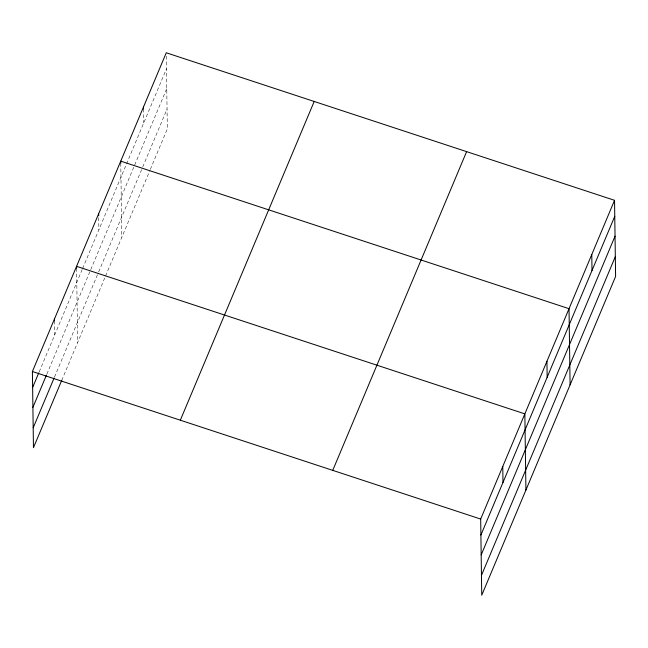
<?xml version="1.0" encoding="UTF-8"?>
<svg xmlns="http://www.w3.org/2000/svg" width="648" height="648" viewBox="0 0 648 648"><rect width="100%" height="100%" fill="white"/><g stroke="black" fill="none" stroke-linecap="round" stroke-linejoin="round"><path stroke-width="0.49" stroke-dasharray="3.24 2.43" d="M39.212 371.822L82.223 269.406M82.612 268.491L166.479 68.777M46.85 374.147L166.763 88.63M54.497 377.079L98.285 272.816M98.674 271.893L142.358 167.864M142.746 166.949L167.046 109.091M61.746 380.327L105.146 276.988M105.535 276.064L149.963 170.27M150.352 169.355L167.322 128.944L166.277 53.784M143.532 108.969L143.726 122.958M120.771 163.15L121.808 237.314M98.715 217.744L98.885 229.732M76.602 268.337L77.638 342.492M54.513 320.922L54.707 334.919"/><path stroke-width="0.97" d="M61.746 380.327L33.461 447.679L32.4 371.515L166.261 52.78L614.539 200.321L615.6 276.485L481.739 595.22L480.678 519.056L614.539 200.321M32.627 387.512L38.823 372.746M32.902 407.365L46.462 375.071M33.186 427.826L54.108 378.003M180.33 420.204L314.191 101.469M332.748 470.367L466.609 151.632M480.897 535.045L614.758 216.311M481.18 554.907L615.041 236.172M481.464 575.359L615.325 256.624M32.4 371.515L480.678 519.056M591.778 254.51L592.005 270.5M570.086 384.855L569.025 308.691L120.747 161.149L120.771 163.15M546.936 361.284L547.163 377.274M525.917 490.034L524.848 413.878L76.577 266.336L76.602 268.337M502.767 466.463L502.986 482.46M143.5 106.969L143.532 108.969M98.658 213.743L98.69 215.744M54.489 318.929L54.513 320.922"/></g></svg>
